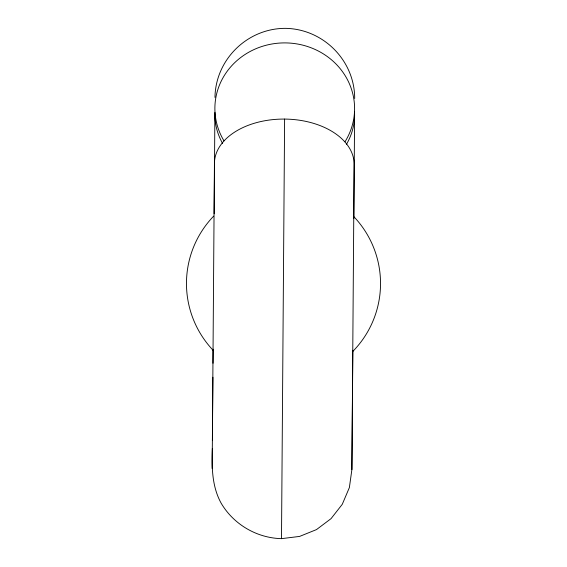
<?xml version="1.0" encoding="UTF-8"?>
<svg xmlns="http://www.w3.org/2000/svg" width="567" height="567" viewBox="0 0 567 567"><rect width="100%" height="100%" fill="white"/><g stroke="black" fill="none" stroke-linecap="round" stroke-linejoin="round"><path stroke-width="0.85" d="M212.908 377.225L212.405 440.637M213.015 363.249L213.121 349.251M214.156 213.773L214.879 114.038M351.887 469.596L354.148 164.451A69.861 44.843 0.5 0 0 284.613 119.077L281.501 538.65L299.596 536.417L316.499 529.592L331.05 518.642L342.262 504.318L349.371 487.585L351.887 469.596L352.844 350.307M353.843 218.352L354.595 115.101M212.342 448.433C211.711 467.151 211.874 486.571 221.265 503.397C233.788 524.546 256.943 538.048 281.501 538.65M214.971 97.404C215.545 59.415 247.432 28.322 285.357 28.35C323.282 28.896 354.694 60.471 354.694 98.467M212.164 468.533L214.432 163.388A69.861 44.843 0.5 0 1 284.613 119.077M223.993 140.864A69.861 65.623 0.5 0 1 285.229 42.901A69.861 65.623 0.5 0 1 344.991 141.785M354.517 111.628A69.861 63.348 0.4 0 1 346.394 144.436M222.625 143.494A69.861 63.348 0.4 0 1 214.921 112.309M353.928 216.757A97.028 97.028 0 0 1 352.724 351.497M213.072 350.243A97.028 97.028 0 0 1 213.674 216.126"/></g></svg>
